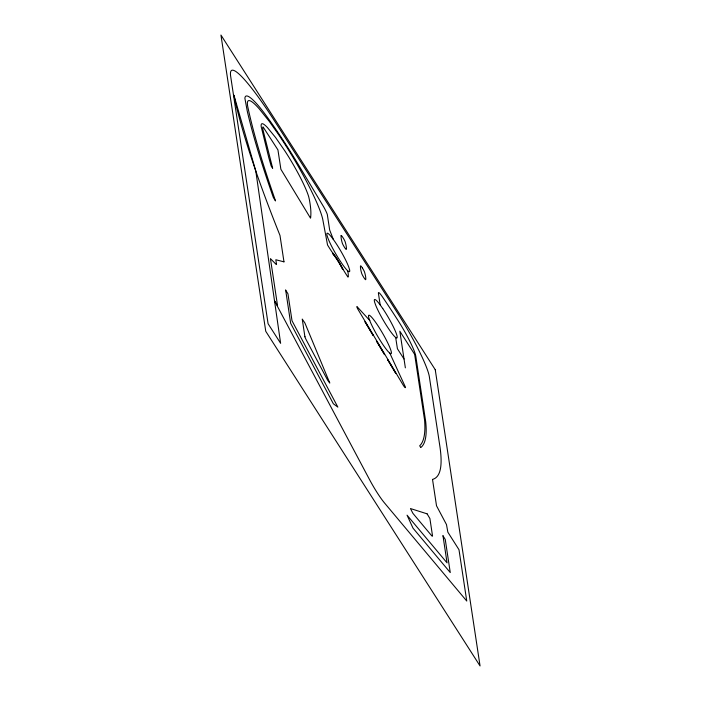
<?xml version="1.0" encoding="UTF-8"?>
<svg xmlns="http://www.w3.org/2000/svg" width="701" height="701" viewBox="0 0 701 701"><rect width="100%" height="100%" fill="white"/><g stroke="black" fill="none" stroke-linecap="round" stroke-linejoin="round"><path stroke-width="1.05" d="M404.021 358.991L397.423 348.774L395.679 337.488M369.751 320.462L356.932 306.53A4.863 0.631 59.8 0 0 357.764 309.027L403.469 385.585A5.354 0.692 59.8 0 0 405.327 386.908L389.8 353.12M333.404 239.558L329.672 230.042L327.314 214.497A10.787 1.393 59.8 0 0 323.827 207.128L301.053 169.116A111.713 14.449 59.8 0 0 263.76 112.397L260.202 107.858A81.719 10.568 59.8 0 0 244.886 98.271L247.278 111.214A916.619 118.565 59.8 0 0 273.399 197.629L275.511 200.924L272.242 191.355A916.619 118.565 59.8 0 1 247.97 107.656A75.585 9.779 59.8 0 1 259.291 108.909L269.272 121.387L277.018 132.375A67.524 8.736 59.8 0 1 297.645 165.261L302.569 174.05A67.524 8.736 59.8 0 1 323.012 220.762L327.533 244.973A22.441 2.9 59.8 0 0 332.09 252.097A15.965 2.068 59.8 0 1 343.464 270.034A22.441 2.9 59.8 0 0 348.02 277.158A84.707 10.962 59.8 0 0 347.687 270.761M304.917 336.795L302.236 319.078L304.9 323.003L329.794 383.053L327.665 380.222L306.6 340.555A6.616 0.859 59.8 0 1 304.917 336.795L304.83 336.375M405.362 367.85L399.824 331.187L414.641 354.329L424.561 419.934A575.766 74.481 59.8 0 1 420.626 444.784L419.697 445.775L420.74 447.553A516.514 66.814 59.8 0 0 425.7 421.695L415.781 356.108A31.659 4.092 59.8 0 0 398.273 320.918A157.541 20.382 59.8 0 0 382.93 297.575L382.439 296.847A10.892 1.411 59.8 0 0 378.409 293.255L380.179 304.909M342.894 269.491L342.43 268.974A12.863 1.665 59.8 0 0 333.273 254.524L332.747 253.455A14.222 1.84 59.8 0 1 342.877 269.438L342.894 269.491M365.055 321.847L373.256 335.577L365.063 321.812M376.402 340.852L384.586 354.61L376.402 340.852M387.749 359.858L395.951 373.589L387.776 359.806M285.666 290.109L290.67 323.345L333.352 403.758L337.856 407.115L292.019 320.769L287.945 293.798L285.666 290.109M442.979 535.766L447.054 562.868L407.053 515.174L413.012 528.151L450.261 572.559L445.249 539.455L442.979 535.766M310.657 217.205L310.517 218.177L280.882 169.283L277.929 149.883L263.033 126.855A45.723 5.915 59.8 0 0 262.866 129.396L272.671 168.31L271.164 165.979L268.816 157.751L261.236 126.837A48.904 6.327 59.8 0 1 267.414 127.521L275.528 137.44L284.571 150.487A40.781 5.275 59.8 0 1 293.973 165.813L296.952 171.123A40.781 5.275 59.8 0 1 308.755 196.955L309.386 199.732A337.856 43.707 59.8 0 1 310.517 207.145L310.683 208.81A337.856 43.707 59.8 0 1 310.657 217.205M283.975 261.841L275.826 259.756L276.492 264.154A5.17 0.666 59.8 0 1 275.879 264.146L270.428 258.608L277.526 305.531L274.503 300.817L369.541 479.607A25.385 3.286 59.8 0 0 384.481 502.932L466.752 601.037L458.989 549.707L447.851 532.164L446.484 524.576L436.513 505.789L432.517 479.388A513.097 66.376 59.8 0 0 439.825 446.002L429.459 377.471A55.817 7.22 59.8 0 0 396.941 312.12L273.828 119.871A94.977 12.285 59.8 0 0 230.603 75.901L268.089 323.739L280.628 343.324L255.804 171.07L233.915 95.17A792.174 102.469 59.8 0 0 250.932 156.621L255.804 171.07A792.174 102.469 59.8 0 0 279.988 235.448L283.975 261.841M427.093 513.833L410.444 508.549L412.915 513.351L431.281 535.266A6.616 0.859 59.8 0 0 432.499 535.748L429.897 518.512L427.093 513.833M389.993 353.313L388.223 351.63A22.213 2.874 59.8 0 1 370.163 321.593L368.963 318.324A22.213 2.874 59.8 0 1 381.239 330.977A22.213 2.874 59.8 0 1 389.993 353.313M382.755 308.536L379.995 304.655A22.213 2.874 59.8 0 0 374.693 302.394L375.841 305.592A22.213 2.874 59.8 0 0 390.615 331.608A22.213 2.874 59.8 0 0 396.503 334.114A22.213 2.874 59.8 0 0 382.755 308.536M435.251 369.716L220.946 35.05L265.749 331.284L480.054 665.95L435.251 369.716M349.554 269.596L348.642 266.748A22.213 2.874 59.8 0 0 329.488 234.721A22.213 2.874 59.8 0 0 335.358 253.131A22.213 2.874 59.8 0 0 349.554 269.596M341.133 235.624A69.872 9.034 59.8 0 0 342.246 242.958A4.057 0.526 59.8 0 0 344.463 247.278A4.057 0.526 59.8 0 0 346.347 249.363A69.872 9.034 59.8 0 0 345.243 242.029A4.048 0.526 59.8 0 0 343.017 237.7A4.048 0.526 59.8 0 0 341.133 235.624M362.399 267.975A4.057 0.526 59.8 0 0 360.516 265.889A69.872 9.034 59.8 0 0 361.628 273.215A4.048 0.526 59.8 0 0 363.845 277.543A4.048 0.526 59.8 0 0 365.729 279.629A69.872 9.034 59.8 0 0 364.616 272.295A4.057 0.526 59.8 0 0 362.399 267.975"/></g></svg>
